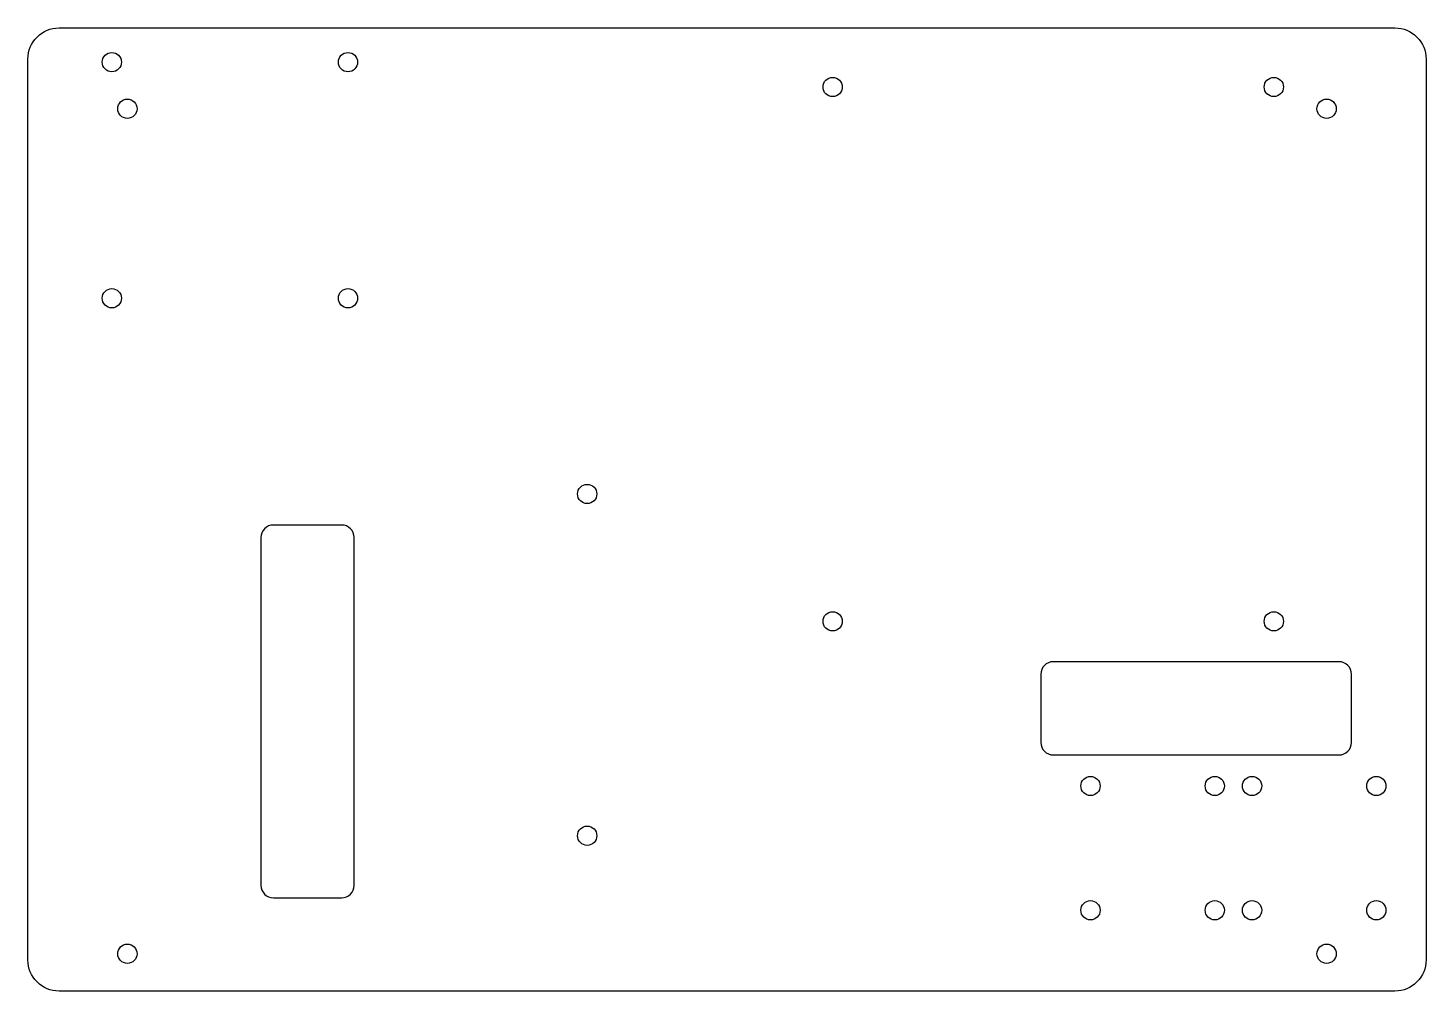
# Model space of a CAD drawing. Header units: millimetres. Extents: x -16 to 209, y -6 to 149.
import ezdxf

# ---------------------------------------------------------------- set-up
doc = ezdxf.new("R2010")
doc.units = ezdxf.units.MM
doc.layers.get('0').update_dxf_attribs({"linetype": 'CONTINUOUS'})

msp = doc.modelspace()

# ---------------------------------------------------------------- linework, layer by layer
for points in [[(209, -1, -0.414214), (204, -6), (-11, -6, -0.414214), (-16, -1), (-16, 144, -0.414214), (-11, 149), (204, 149, -0.414214), (209, 144)], [(34.5, 69), (23.5, 69, 0.414214), (21.5, 67), (21.5, 11, 0.414214), (23.5, 9), (34.5, 9, 0.414214), (36.5, 11), (36.5, 67, 0.414214)], [(197, 34), (197, 45, 0.414214), (195, 47), (149, 47, 0.414214), (147, 45), (147, 34, 0.414214), (149, 32), (195, 32, 0.414214)]]:
    msp.add_lwpolyline(points, format="xyb", close=True)
for centre in [(-2.5, 143.5), (35.5, 143.5), (113.5, 139.5), (184.5, 139.5), (0, 136), (193, 136), (-2.5, 105.5), (35.5, 105.5), (74, 74), (113.5, 53.5), (184.5, 53.5), (155, 27), (175, 27), (181, 27), (201, 27), (74, 19), (155, 7), (175, 7), (181, 7), (201, 7), (0, 0), (193, 0)]:
    msp.add_circle(centre, 1.55)

doc.saveas('drawing.dxf')
